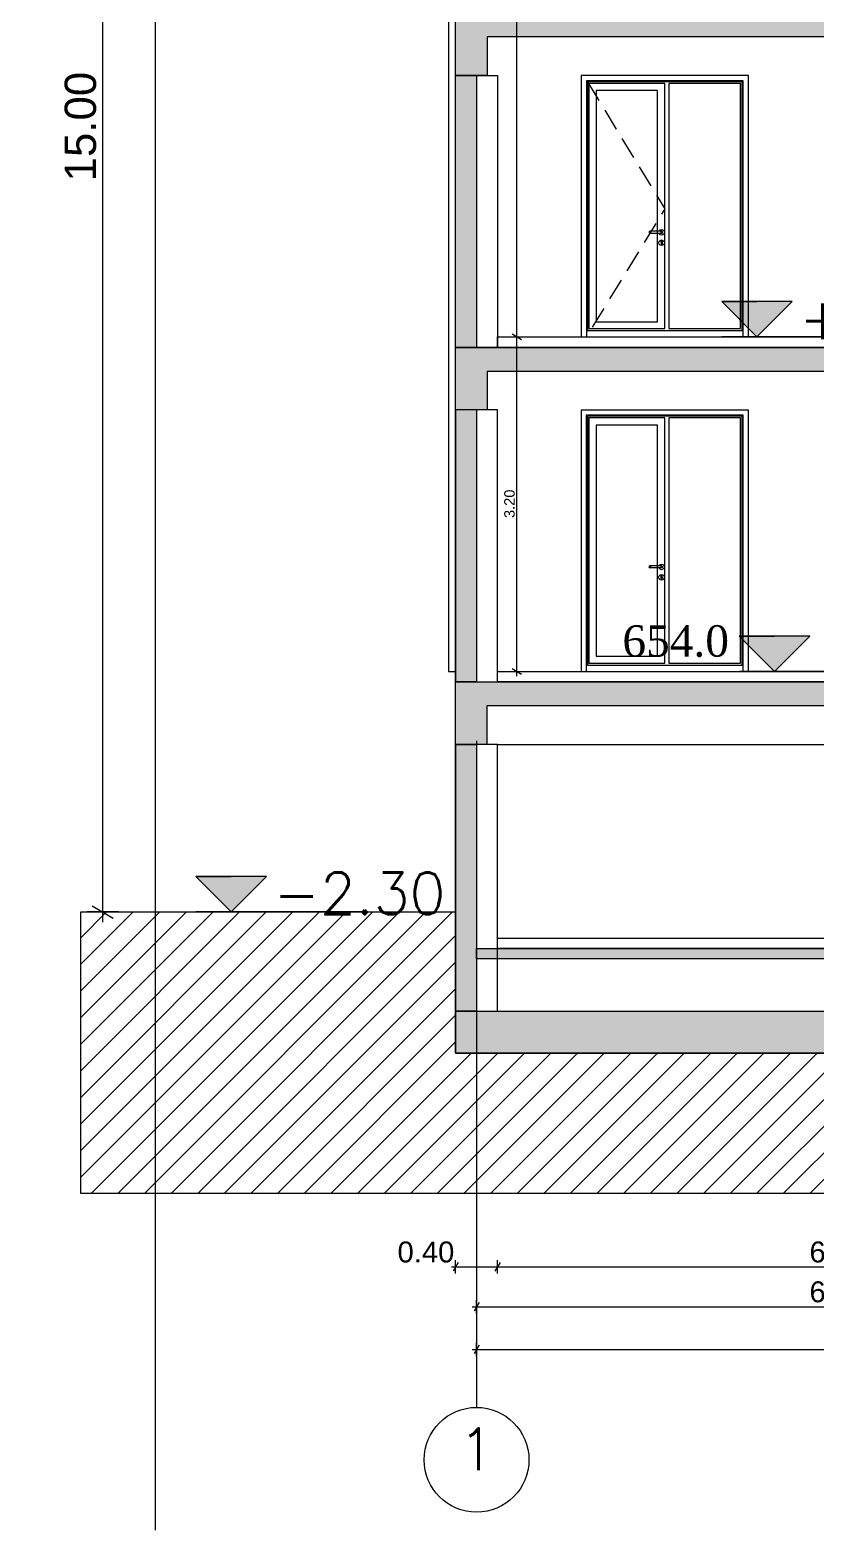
# Model space of a CAD drawing. Header units: millimetres. Extents: x 475616349 to 476941521, y 4620115302 to 4621446928.
# Drawn here: x 476731787 to 476739305, y 4620561659 to 4620576005 of the extents above; entities that cross this region are included whole.
import ezdxf

# ---------------------------------------------------------------- set-up
doc = ezdxf.new("R2010")
doc.units = ezdxf.units.MM
doc.header["$MEASUREMENT"] = 0
doc.linetypes.add('Hidden Line', pattern=[317.5, 211.666667, -105.833333])
for name, color, linetype, lineweight in [('0_0 Architecture_Pen_No__7', 7, 'Continuous', 0), ('0_0 Architecture_Pen_No__8', 8, 'Continuous', 0), ('0_Pen_No__1_Pen_No__250', 7, 'Continuous', 0), ('0_Pen_No__250_Pen_No__142', 142, 'Continuous', 0), ('2D Drafting - General_Pen_No__250_Pen_No__7', 7, 'Continuous', 0), ('2D Drafting - General_Pen_No__7_Pen_No__253', 252, 'Continuous', 0), ('Annotation - Text_Pen_No__7_Pen_No__144', 144, 'Continuous', 0), ('Dimensioning - General_Pen_No__142', 142, 'Continuous', 0), ('gegmebi_Pen_No__7_Pen_No__250', 7, 'Continuous', 0), ('New_2D Drafting - General_Pen_No__250_Pen_No__154', 154, 'Continuous', 0), ('New_2D Drafting - General_Pen_No__250_Pen_No__7', 7, 'Continuous', 0), ('New_2D Drafting - General_Pen_No__7_Pen_No__250', 7, 'Continuous', 0), ('New_2D Drafting - General_Pen_No__7_Pen_No__7', 7, 'Continuous', 0), ('New_gegmebi_Pen_No__7_Pen_No__4', 7, 'Continuous', 0), ('New_New_piketebi_Pen_No__7_Pen_No__1', 1, 'Continuous', 0), ('New_reg_nak_Pen_No__7', 7, 'Continuous', 0), ('New_Structural - Bearing_Pen_No__1', 1, 'Continuous', 0), ('New_Structural - Bearing_Pen_No__253', 252, 'Continuous', 0), ('zoma_Pen_No__1', 1, 'Continuous', 0), ('zoma_Pen_No__142', 142, 'Continuous', 0), ('zoma_Pen_No__1_Pen_No__142', 142, 'Continuous', 0), ('zoma_Pen_No__5_Pen_No__5_Pen_No__142', 142, 'Continuous', 0)]:
    doc.layers.add(name, color=color, linetype=linetype, lineweight=lineweight)
doc.layers.add('Dimensioning - General', color=7, linetype='Continuous')
doc.layers.add('zoma', color=7, linetype='Continuous')
doc.layers.add('New_gegmebi_Pen_No__7_Pen_No__252', color=7, linetype='Continuous', lineweight=0, true_color=0x666666)
doc.styles.add('GENERATED_STYLE_2', font='arial.ttf')
doc.styles.add('GENERATED_STYLE_8', font='times.ttf')
doc.dimstyles.new('GENERATED_STYLE__1', dxfattribs={"dimtxt": 200, "dimasz": 64.421331, "dimexe": 0.18, "dimexo": 3, "dimgap": 0.09, "dimtad": 1, "dimtih": 1, "dimtoh": 1, "dimlfac": 0.001, "dimzin": 0, "dimdsep": 46, "dimtxsty": 'GENERATED_STYLE_2', "dimblk": 'ARROWHEAD_2', "dimblk1": 'ARROWHEAD_2', "dimblk2": 'ARROWHEAD_2', "dimcen": 0.09, "dimclrd": 142, "dimclre": 142, "dimclrt": 142, "dimadec": 0, "dimazin": 0, "dimtfac": 1, "dimtdec": 4, "dimtmove": 0, "dimatfit": 3, "dimfxl": 1, "dimtolj": 1, "dimtzin": 0, "dimarcsym": 0})
doc.dimstyles.new('GENERATED_STYLE__36', dxfattribs={"dimtxt": 300, "dimasz": 152, "dimexe": 0.18, "dimexo": 3, "dimgap": 0.09, "dimtad": 1, "dimlfac": 0.001, "dimzin": 0, "dimdsep": 46, "dimtxsty": 'GENERATED_STYLE_2', "dimblk": 'ARROWHEAD_2', "dimblk1": 'ARROWHEAD_2', "dimblk2": 'ARROWHEAD_2', "dimcen": 0.09, "dimclrd": 1, "dimclre": 1, "dimclrt": 1, "dimadec": 0, "dimazin": 0, "dimtfac": 1, "dimtdec": 4, "dimtmove": 0, "dimatfit": 3, "dimfxl": 1, "dimtolj": 1, "dimtzin": 0, "dimarcsym": 0})
doc.dimstyles.new('GENERATED_STYLE__5', dxfattribs={"dimtxt": 100, "dimasz": 68.640772, "dimexe": 0.18, "dimexo": 0.0625, "dimgap": 0.09, "dimtad": 1, "dimlfac": 0.001, "dimzin": 0, "dimdsep": 46, "dimtxsty": 'GENERATED_STYLE_2', "dimblk": 'ARROWHEAD_2', "dimblk1": 'ARROWHEAD_2', "dimblk2": 'ARROWHEAD_2', "dimcen": 0.09, "dimse1": 1, "dimse2": 1, "dimclrd": 142, "dimclre": 142, "dimclrt": 142, "dimadec": 0, "dimazin": 0, "dimtfac": 1, "dimtdec": 4, "dimtmove": 0, "dimatfit": 3, "dimfxl": 1, "dimtolj": 1, "dimtzin": 0, "dimarcsym": 0})

# ---------------------------------------------------------------- blocks, each defined once
blk = doc.blocks.new('*D258', base_point=(476577134, 4620325126))
at = {"layer": 'Dimensioning - General_Pen_No__142', "color": 142, "linetype": 'Continuous', "lineweight": 0, "transparency": 16777216}
for p, q in [((476736399, 4620573098), (476736489, 4620573045)), ((476736444, 4620569870), (476736444, 4620573071)), ((476736399, 4620569897), (476736489, 4620569844)), ((476736444, 4620569826), (476736444, 4620569870))]:
    blk.add_line(p, q, dxfattribs=at)
at = {"layer": 'Dimensioning - General_Pen_No__142', "color": 142, "lineweight": 0, "transparency": 16777216, "insert": (476736424, 4620571338), "char_height": 100, "attachment_point": 7, "rotation": 90, "style": 'GENERATED_STYLE_2'}
blk.add_mtext('\\A1;{\\pql;\\fArial CYR|b0|i0|c204|p34;3.20}', dxfattribs=at)
blk = doc.blocks.new('ARROWHEAD_2')
at = {"color": 0, "linetype": 'Continuous', "lineweight": 0}
for p, q in [((0, 0), (-1, 0)), ((-0.378, -0.655), (0.378, 0.655))]:
    blk.add_line(p, q, dxfattribs=at)
blk = doc.blocks.new('*D259', base_point=(476577134, 4620325126))
at = {"layer": 'Dimensioning - General_Pen_No__142', "color": 142, "linetype": 'Continuous', "lineweight": 0, "transparency": 16777216}
for p, q in [((476736399, 4620579497), (476736489, 4620579445)), ((476736444, 4620573071), (476736444, 4620579471)), ((476736399, 4620573098), (476736489, 4620573045))]:
    blk.add_line(p, q, dxfattribs=at)
at = {"layer": 'Dimensioning - General_Pen_No__142', "color": 142, "lineweight": 0, "transparency": 16777216, "insert": (476736424, 4620576138), "char_height": 100, "attachment_point": 7, "rotation": 90, "style": 'GENERATED_STYLE_2'}
blk.add_mtext('\\A1;{\\pql;\\fArial CYR|b0|i0|c204|p34;6.40}', dxfattribs=at)
blk = doc.blocks.new('*D261', base_point=(476577134, 4620325126))
at = {"layer": 'zoma_Pen_No__142', "color": 142, "linetype": 'Continuous', "lineweight": 0, "transparency": 16777216}
for p, q in [((476736017, 4620563386), (476736058, 4620563386)), ((476736083, 4620563428), (476736034, 4620563343)), ((476736058, 4620563322), (476736058, 4620563449)), ((476736058, 4620563386), (476777458, 4620563386)), ((476777434, 4620563343), (476777483, 4620563428)), ((476777458, 4620563322), (476777458, 4620563449)), ((476777458, 4620563386), (476777500, 4620563386))]:
    blk.add_line(p, q, dxfattribs=at)
at = {"layer": 'zoma_Pen_No__142', "color": 142, "lineweight": 0, "transparency": 16777216, "insert": (476756416, 4620563426), "char_height": 200, "attachment_point": 7, "style": 'GENERATED_STYLE_2'}
blk.add_mtext('\\A1;{\\pql;\\fArial CYR|b0|i0|c204|p34;41.40}', dxfattribs=at)
blk = doc.blocks.new('*D262', base_point=(476577134, 4620325126))
at = {"layer": 'zoma_Pen_No__142', "color": 142, "linetype": 'Continuous', "lineweight": 0, "transparency": 16777216}
for p, q in [((476736083, 4620563836), (476736034, 4620563751)), ((476736058, 4620563730), (476736058, 4620563857)), ((476742983, 4620563836), (476742934, 4620563751)), ((476742958, 4620563730), (476742958, 4620563857)), ((476736017, 4620563794), (476736058, 4620563794)), ((476736058, 4620563794), (476742958, 4620563794))]:
    blk.add_line(p, q, dxfattribs=at)
at = {"layer": 'zoma_Pen_No__142', "color": 142, "lineweight": 0, "transparency": 16777216, "insert": (476739242, 4620563834), "char_height": 200, "attachment_point": 7, "style": 'GENERATED_STYLE_2'}
blk.add_mtext('\\A1;{\\pql;\\fArial CYR|b0|i0|c204|p34;6.90}', dxfattribs=at)
blk = doc.blocks.new('*D371', base_point=(476577134, 4620325126))
at = {"layer": 'zoma_Pen_No__142', "color": 142, "linetype": 'Continuous', "lineweight": 0, "transparency": 16777216}
for p, q in [((476735858, 4620564112), (476735858, 4620564239)), ((476736258, 4620564112), (476736258, 4620564239)), ((476735817, 4620564175), (476735858, 4620564175)), ((476735883, 4620564218), (476735834, 4620564133)), ((476735858, 4620564175), (476736258, 4620564175)), ((476736283, 4620564218), (476736234, 4620564133))]:
    blk.add_line(p, q, dxfattribs=at)
at = {"layer": 'zoma_Pen_No__142', "color": 142, "lineweight": 0, "transparency": 16777216, "insert": (476735302, 4620564215), "char_height": 200, "attachment_point": 7, "style": 'GENERATED_STYLE_2'}
blk.add_mtext('\\A1;{\\pql;\\fArial CYR|b0|i0|c204|p34;0.40}', dxfattribs=at)
blk = doc.blocks.new('*D372', base_point=(476577134, 4620325126))
at = {"layer": 'zoma_Pen_No__142', "color": 142, "linetype": 'Continuous', "lineweight": 0, "transparency": 16777216}
for p, q in [((476736258, 4620564112), (476736258, 4620564239)), ((476742758, 4620564112), (476742758, 4620564239)), ((476736283, 4620564218), (476736234, 4620564133)), ((476736258, 4620564175), (476742758, 4620564175)), ((476742783, 4620564218), (476742734, 4620564133))]:
    blk.add_line(p, q, dxfattribs=at)
at = {"layer": 'zoma_Pen_No__142', "color": 142, "lineweight": 0, "transparency": 16777216, "char_height": 200, "attachment_point": 7, "style": 'GENERATED_STYLE_2'}
for s, insert in [('\\A1;{\\pql;\\fArial CYR|b0|i0|c204|p34;6.50}', (476739242, 4620564215)), ('\\A1;{\\pql;\\fArial CYR|b0|i0|c204|p34;0.40}', (476742202, 4620564215))]:
    blk.add_mtext(s, dxfattribs=dict(at, insert=insert))
blk = doc.blocks.new('*D1986', base_point=(476577134, 4620325126))
at = {"layer": 'zoma_Pen_No__1', "color": 1, "linetype": 'Continuous', "lineweight": 0, "transparency": 16777216}
for p, q in [((476732583, 4620582512), (476732383, 4620582628)), ((476732483, 4620582570), (476732483, 4620582668)), ((476732633, 4620582570), (476732333, 4620582570)), ((476732483, 4620567570), (476732483, 4620582570)), ((476732633, 4620567570), (476732333, 4620567570)), ((476732383, 4620567628), (476732583, 4620567512)), ((476732483, 4620567472), (476732483, 4620567570))]:
    blk.add_line(p, q, dxfattribs=at)
at = {"layer": 'zoma_Pen_No__1', "color": 1, "lineweight": 0, "transparency": 16777216, "insert": (476732423, 4620574557), "char_height": 300, "attachment_point": 7, "rotation": 90, "style": 'GENERATED_STYLE_2'}
blk.add_mtext('\\A1;{\\pql;\\fArial CYR|b0|i0|c204|p34;15.00}', dxfattribs=at)

msp = doc.modelspace()

# ---------------------------------------------------------------- hatches: boundary and pattern name
at = {"layer": '0_0 Architecture_Pen_No__8', "linetype": 'Continuous', "lineweight": 0, "true_color": 0x404040}
msp.add_hatch(color=250, dxfattribs=at).paths.add_polyline_path([(476735858.27, 4620566620.299), (476746058.27, 4620566620.299), (476746058.27, 4620565820.188), (476747958.27, 4620565820.188), (476747958.27, 4620566620.299), (476748649.93, 4620566620.299), (476765558.27, 4620566620.299), (476765558.27, 4620565820.188), (476767458.27, 4620565820.188), (476767458.27, 4620566620.299), (476768149.93, 4620566620.299), (476777658.27, 4620566620.299), (476777658.27, 4620566220.299), (476767857.93, 4620566220.299), (476767857.93, 4620565820.188), (476767857.93, 4620565420.188), (476765358.27, 4620565420.188), (476765158.304, 4620565420.188), (476765158.304, 4620566220.299), (476748357.93, 4620566220.299), (476748357.93, 4620565820.188), (476748357.93, 4620565420.188), (476745858.27, 4620565420.188), (476745658.304, 4620565420.188), (476745658.304, 4620566220.299), (476735858.27, 4620566220.299)])
at = {"layer": '0_Pen_No__250_Pen_No__142', "linetype": 'Continuous', "lineweight": 0}
for points in [[(476738740.179, 4620573070.791), (476739077.708, 4620573408.485), (476738402.485, 4620573408.32)], [(476738909.026, 4620569870.491), (476739246.554, 4620570208.185), (476738571.332, 4620570208.02)], [(476733712.432, 4620567570.215), (476734049.961, 4620567907.908), (476733374.739, 4620567907.743)]]:
    msp.add_hatch(color=142, dxfattribs=at).paths.add_polyline_path(points)
at = {"layer": '2D Drafting - General_Pen_No__250_Pen_No__7', "linetype": 'Continuous', "lineweight": 0}
for points in [[(476735858.27, 4620576170.779), (476742758.27, 4620576170.779), (476742758.27, 4620575940.772), (476736158.27, 4620575940.772), (476736158.27, 4620575570.779), (476735858.17, 4620575570.779)], [(476735857.737, 4620569770.404), (476735857.737, 4620572370.956), (476735858.17, 4620572370.956), (476735858.27, 4620572969.956), (476742758.27, 4620572969.956), (476742758.27, 4620572740.432), (476736158.27, 4620572740.432), (476736158.27, 4620572370.956), (476736057.992, 4620572370.956), (476736057.992, 4620569770.404)], [(476735857.637, 4620569171.404), (476735857.737, 4620569770.404), (476742758.27, 4620569770.404), (476742758.27, 4620569540.879), (476736157.737, 4620569540.879), (476736157.737, 4620569171.404)], [(476736058.241, 4620567220.299), (476745858.27, 4620567220.299), (476745858.27, 4620567120.299), (476736058.241, 4620567120.299)]]:
    msp.add_hatch(color=7, dxfattribs=at).paths.add_polyline_path(points)
at = {"layer": 'New_2D Drafting - General_Pen_No__250_Pen_No__154', "linetype": 'Continuous', "lineweight": 0}
msp.add_hatch(color=154, dxfattribs=at).paths.add_polyline_path([(476735858.27, 4620569171.404), (476736058.241, 4620569171.404), (476736058.241, 4620566620.299), (476735858.27, 4620566620.299)])
at = {"layer": 'New_2D Drafting - General_Pen_No__250_Pen_No__7', "linetype": 'Continuous', "lineweight": 0}
msp.add_hatch(color=7, dxfattribs=at).paths.add_polyline_path([(476735858.27, 4620575570.779), (476736058.27, 4620575570.779), (476736058.27, 4620572969.956), (476735858.27, 4620572969.956)])
at = {"layer": 'New_2D Drafting - General_Pen_No__7_Pen_No__7', "linetype": 'Continuous', "lineweight": 0}
h = msp.add_hatch(dxfattribs=at)
h.set_pattern_fill('MASONRY_BLOCK', style=0, pattern_type=2)
h.set_pattern_definition([(45, (476577134.07, 4620325125.74), (-127.27922, 127.27922), [])])
h.paths.add_polyline_path([(476732273.394, 4620564877.974), (476732273.394, 4620567570.215), (476735858.27, 4620567570.215), (476735858.27, 4620566220.299), (476745658.304, 4620566220.299), (476745658.304, 4620565420.188), (476748357.93, 4620565420.188), (476748357.93, 4620566220.299), (476765158.304, 4620566220.299), (476765158.304, 4620565420.188), (476767857.93, 4620565420.188), (476767857.93, 4620566220.299), (476777658.27, 4620566220.299), (476777658.27, 4620567570.215), (476781018.416, 4620567570.215), (476781018.416, 4620564877.974)])

# ---------------------------------------------------------------- linework, layer by layer
at = {"layer": '0_0 Architecture_Pen_No__7', "color": 7, "linetype": 'Continuous', "lineweight": 0, "flags": 128}
msp.add_lwpolyline([(476767857.93, 4620565420.188), (476765358.27, 4620565420.188), (476765158.304, 4620565420.188), (476765158.304, 4620566220.299), (476748357.93, 4620566220.299), (476748357.93, 4620565820.188), (476748357.93, 4620565420.188), (476745858.27, 4620565420.188), (476745658.304, 4620565420.188), (476745658.304, 4620566220.299), (476735858.27, 4620566220.299), (476735858.27, 4620566620.299), (476746058.27, 4620566620.299), (476746058.27, 4620565820.188), (476747958.27, 4620565820.188), (476747958.27, 4620566620.299), (476748649.93, 4620566620.299), (476765558.27, 4620566620.299)], dxfattribs=at)
at = {"layer": '0_Pen_No__1_Pen_No__250', "color": 7, "linetype": 'Continuous', "lineweight": 0, "flags": 128}
for points in [[(476738740.179, 4620573070.791), (476738402.485, 4620573408.32), (476738740.096, 4620573408.402)], [(476738740.179, 4620573070.791), (476739077.708, 4620573408.485), (476738740.096, 4620573408.402)], [(476740002.568, 4620573071.099), (476738402.568, 4620573070.709)], [(476738909.026, 4620569870.491), (476738571.332, 4620570208.02), (476738908.943, 4620570208.102)], [(476738909.026, 4620569870.491), (476739246.554, 4620570208.185), (476738908.943, 4620570208.102)], [(476740171.414, 4620569870.799), (476738571.415, 4620569870.409)], [(476733712.432, 4620567570.215), (476733374.739, 4620567907.743), (476733712.35, 4620567907.826)], [(476733712.432, 4620567570.215), (476734049.961, 4620567907.908), (476733712.35, 4620567907.826)], [(476734974.821, 4620567570.523), (476733374.821, 4620567570.132)]]:
    msp.add_lwpolyline(points, dxfattribs=at)
at = {"layer": '0_Pen_No__250_Pen_No__142', "color": 142, "linetype": 'Continuous', "lineweight": 0, "flags": 128}
for points in [[(476738740.179, 4620573070.791), (476739077.708, 4620573408.485), (476738402.485, 4620573408.32)], [(476738909.026, 4620569870.491), (476739246.554, 4620570208.185), (476738571.332, 4620570208.02)], [(476733712.432, 4620567570.215), (476734049.961, 4620567907.908), (476733374.739, 4620567907.743)]]:
    msp.add_lwpolyline(points, close=True, dxfattribs=at)
at = {"layer": '2D Drafting - General_Pen_No__250_Pen_No__7', "color": 7, "linetype": 'Continuous', "lineweight": 0, "flags": 128}
for points in [[(476735858.27, 4620576170.779), (476742758.27, 4620576170.779), (476742758.27, 4620575940.772), (476736158.27, 4620575940.772), (476736158.27, 4620575570.779), (476735858.17, 4620575570.779)], [(476735857.737, 4620569770.404), (476735857.737, 4620572370.956), (476735858.17, 4620572370.956), (476735858.27, 4620572969.956), (476742758.27, 4620572969.956), (476742758.27, 4620572740.432), (476736158.27, 4620572740.432), (476736158.27, 4620572370.956), (476736057.992, 4620572370.956), (476736057.992, 4620569770.404)], [(476735857.637, 4620569171.404), (476735857.737, 4620569770.404), (476742758.27, 4620569770.404), (476742758.27, 4620569540.879), (476736157.737, 4620569540.879), (476736157.737, 4620569171.404)], [(476736058.241, 4620567220.299), (476745858.27, 4620567220.299), (476745858.27, 4620567120.299), (476736058.241, 4620567120.299)]]:
    msp.add_lwpolyline(points, close=True, dxfattribs=at)
at = {"layer": '2D Drafting - General_Pen_No__7_Pen_No__253', "color": 252, "linetype": 'Continuous', "lineweight": 0, "flags": 128}
for points in [[(476737058.565, 4620573070.222), (476738658.565, 4620573070.222), (476738658.565, 4620575570.222), (476737058.565, 4620575570.222)], [(476737058.565, 4620575570.222), (476737058.565, 4620573070.222)], [(476737057.723, 4620569870.469), (476738657.723, 4620569870.469), (476738657.723, 4620572370.47), (476737057.723, 4620572370.469)], [(476737057.723, 4620572370.469), (476737057.723, 4620569870.469)]]:
    msp.add_lwpolyline(points, dxfattribs=at)
for points in [[(476738608.565, 4620575520.221), (476737108.565, 4620575520.221), (476737108.565, 4620573070.222), (476738608.565, 4620573070.223)], [(476738598.565, 4620575510.221), (476737118.565, 4620575510.221), (476737118.565, 4620573130.223), (476738598.565, 4620573130.223)], [(476737858.569, 4620575495.221), (476737133.565, 4620575495.221), (476737133.565, 4620573150.223), (476737858.565, 4620573150.223)], [(476737788.565, 4620575425.221), (476737203.565, 4620575425.221), (476737203.565, 4620573215.223), (476737788.565, 4620573215.223)], [(476738583.565, 4620575495.221), (476737898.565, 4620575495.221), (476737898.565, 4620573150.223), (476738583.565, 4620573150.223)], [(476738607.723, 4620572320.468), (476737107.723, 4620572320.468), (476737107.723, 4620569870.47), (476738607.723, 4620569870.471)], [(476738597.723, 4620572310.468), (476737117.723, 4620572310.468), (476737117.723, 4620569930.471), (476738597.723, 4620569930.471)], [(476737857.727, 4620572295.468), (476737132.723, 4620572295.468), (476737132.723, 4620569950.471), (476737857.723, 4620569950.471)], [(476738582.723, 4620572295.468), (476737897.723, 4620572295.468), (476737897.723, 4620569950.471), (476738582.723, 4620569950.471)], [(476737787.723, 4620572225.468), (476737202.723, 4620572225.468), (476737202.723, 4620570015.471), (476737787.723, 4620570015.471)]]:
    msp.add_lwpolyline(points, close=True, dxfattribs=at)
at = {"layer": '2D Drafting - General_Pen_No__7_Pen_No__253', "color": 252, "linetype": 'Hidden Line', "lineweight": 0, "flags": 128}
msp.add_lwpolyline([(476737118.565, 4620575510.221), (476737858.565, 4620574296.098), (476737109.342, 4620573071.506)], dxfattribs=at)
at = {"layer": 'gegmebi_Pen_No__7_Pen_No__250', "color": 7, "linetype": 'Continuous', "lineweight": 0, "flags": 128}
for points in [[(476742758.27, 4620572969.956), (476736258.27, 4620572969.956), (476736258.27, 4620573070.469), (476742758.27, 4620573070.469)], [(476742758.27, 4620569770.337), (476736258.27, 4620569770.337), (476736258.27, 4620569870.469), (476742758.27, 4620569870.469)], [(476742758.27, 4620567220.299), (476736258.27, 4620567220.299), (476736258.27, 4620567320.431), (476742758.27, 4620567320.431)]]:
    msp.add_lwpolyline(points, close=True, dxfattribs=at)
at = {"layer": 'New_2D Drafting - General_Pen_No__250_Pen_No__7', "color": 7, "linetype": 'Continuous', "lineweight": 0, "flags": 128}
for points in [[(476735858.27, 4620575570.779), (476736058.27, 4620575570.779), (476736058.27, 4620572969.956), (476735858.27, 4620572969.956)], [(476735858.27, 4620569171.404), (476736058.241, 4620569171.404), (476736058.241, 4620566620.299), (476735858.27, 4620566620.299)]]:
    msp.add_lwpolyline(points, close=True, dxfattribs=at)
at = {"layer": 'New_2D Drafting - General_Pen_No__7_Pen_No__250', "color": 7, "linetype": 'Continuous', "lineweight": 0, "flags": 128}
msp.add_lwpolyline([(476732273.394, 4620564877.974), (476732273.394, 4620567570.215), (476735858.27, 4620567570.215), (476735858.27, 4620566220.299), (476745658.304, 4620566220.299), (476745658.304, 4620565420.188), (476748357.93, 4620565420.188), (476748357.93, 4620566220.299), (476765158.304, 4620566220.299), (476765158.304, 4620565420.188), (476767857.93, 4620565420.188), (476767857.93, 4620566220.299), (476777658.27, 4620566220.299), (476777658.27, 4620567570.215), (476781018.416, 4620567570.215), (476781018.416, 4620564877.974)], close=True, dxfattribs=at)
at = {"layer": 'New_gegmebi_Pen_No__7_Pen_No__252', "color": 251, "linetype": 'Continuous', "lineweight": 0, "true_color": 0x666666}
msp.add_line((476736258.27, 4620569170.956), (476744217.77, 4620569170.956), dxfattribs=at)
at = {"layer": 'New_gegmebi_Pen_No__7_Pen_No__4', "color": 7, "linetype": 'Continuous', "lineweight": 0}
for points in [[(476736258.27, 4620572969.956), (476735858.27, 4620572969.956), (476735858.27, 4620575570.779), (476736258.27, 4620575570.779)], [(476735858.27, 4620569770.337), (476736258.27, 4620569770.337), (476736258.27, 4620572370.956), (476735858.27, 4620572370.956)], [(476735858.27, 4620566620.299), (476736258.27, 4620566620.299), (476736258.27, 4620569170.956), (476735858.27, 4620569170.956)]]:
    msp.add_lwpolyline(points, close=True, dxfattribs=at)
at = {"layer": 'New_reg_nak_Pen_No__7', "color": 7, "linetype": 'Continuous', "lineweight": 0, "flags": 128}
msp.add_lwpolyline([(476735858.37, 4620583069.993), (476735788.018, 4620583069.991), (476735788.343, 4620569870.397), (476735858.27, 4620569870.399)], dxfattribs=at)
at = {"layer": 'New_Structural - Bearing_Pen_No__1', "color": 1, "linetype": 'Continuous', "lineweight": 0}
msp.add_line((476732985.184, 4620588390.017), (476732985.184, 4620561658.69), dxfattribs=at)
at = {"layer": 'New_Structural - Bearing_Pen_No__253', "color": 252, "linetype": 'Continuous', "lineweight": 0}
for p, q in [((476737710.604, 4620574077.293), (476737707.675, 4620574070.222)), ((476737707.675, 4620574070.222), (476737710.604, 4620574063.151)), ((476737712.156, 4620574077.293), (476737709.397, 4620574070.222)), ((476737709.397, 4620574070.222), (476737712.156, 4620574063.151)), ((476737717.675, 4620574080.222), (476737710.604, 4620574077.293)), ((476737710.604, 4620574063.151), (476737717.675, 4620574060.222)), ((476737716.97, 4620574077.293), (476737714.859, 4620574070.222)), ((476737714.859, 4620574070.222), (476737716.97, 4620574063.151)), ((476737718.817, 4620574080.222), (476737717.675, 4620574080.222)), ((476737718.817, 4620574060.222), (476737717.675, 4620574060.222)), ((476737722.068, 4620574080.222), (476737718.817, 4620574080.222)), ((476737722.068, 4620574060.222), (476737718.817, 4620574060.222)), ((476737726.935, 4620574080.222), (476737722.068, 4620574080.222)), ((476737726.935, 4620574060.222), (476737722.068, 4620574060.222)), ((476737724.176, 4620574077.293), (476737723.033, 4620574070.222)), ((476737723.033, 4620574070.222), (476737724.176, 4620574063.151)), ((476737732.675, 4620574080.222), (476737726.935, 4620574080.222)), ((476737732.675, 4620574060.222), (476737726.935, 4620574060.222)), ((476737812.675, 4620574080.222), (476737732.675, 4620574080.222)), ((476737812.675, 4620574060.222), (476737732.675, 4620574060.222)), ((476737803.354, 4620574080.222), (476737804.292, 4620574083.722)), ((476737804.292, 4620574056.722), (476737803.354, 4620574060.222)), ((476737804.292, 4620574083.722), (476737814.175, 4620574093.604)), ((476737814.175, 4620574046.839), (476737804.292, 4620574056.722)), ((476737804.292, 4620573983.722), (476737814.175, 4620573993.604)), ((476737818.415, 4620574080.222), (476737812.675, 4620574080.222)), ((476737818.415, 4620574060.222), (476737812.675, 4620574060.222)), ((476737814.175, 4620574093.604), (476737827.675, 4620574097.222)), ((476737827.675, 4620574043.222), (476737814.175, 4620574046.839)), ((476737814.175, 4620573993.604), (476737827.675, 4620573997.222)), ((476737823.281, 4620574080.222), (476737818.415, 4620574080.222)), ((476737823.281, 4620574060.222), (476737818.415, 4620574060.222)), ((476737821.174, 4620574077.293), (476737822.317, 4620574070.222)), ((476737822.317, 4620574070.222), (476737821.174, 4620574063.151)), ((476737827.675, 4620573987.647), (476737822.3, 4620573985.366)), ((476737826.533, 4620574080.222), (476737823.281, 4620574080.222)), ((476737826.533, 4620574060.222), (476737823.281, 4620574060.222)), ((476737827.675, 4620574080.222), (476737826.533, 4620574080.222)), ((476737827.675, 4620574060.222), (476737826.533, 4620574060.222)), ((476737827.675, 4620574097.222), (476737841.175, 4620574093.604)), ((476737827.675, 4620574080.222), (476737834.746, 4620574077.293)), ((476737834.746, 4620574063.151), (476737827.675, 4620574060.222)), ((476737841.175, 4620574046.839), (476737827.675, 4620574043.222)), ((476737827.675, 4620573997.222), (476737841.175, 4620573993.604)), ((476737833.05, 4620573985.366), (476737827.675, 4620573987.647)), ((476737828.379, 4620574077.293), (476737830.491, 4620574070.222)), ((476737830.491, 4620574070.222), (476737828.379, 4620574063.151)), ((476737833.194, 4620574077.293), (476737835.953, 4620574070.222)), ((476737835.953, 4620574070.222), (476737833.194, 4620574063.151)), ((476737834.746, 4620574077.293), (476737837.675, 4620574070.222)), ((476737837.675, 4620574070.222), (476737834.746, 4620574063.151)), ((476737841.175, 4620574093.604), (476737851.058, 4620574083.722)), ((476737851.058, 4620574056.722), (476737841.175, 4620574046.839)), ((476737841.175, 4620573993.604), (476737851.058, 4620573983.722)), ((476737851.058, 4620574083.722), (476737854.675, 4620574070.222)), ((476737854.675, 4620574070.222), (476737851.058, 4620574056.722)), ((476737800.675, 4620573970.222), (476737804.292, 4620573983.722)), ((476737804.292, 4620573956.722), (476737800.675, 4620573970.222)), ((476737814.175, 4620573946.839), (476737804.292, 4620573956.722)), ((476737827.675, 4620573943.222), (476737814.175, 4620573946.839)), ((476737820.955, 4620573981.862), (476737820.207, 4620573979.914)), ((476737820.207, 4620573979.914), (476737822.675, 4620573974.622)), ((476737820.955, 4620573981.862), (476737822.3, 4620573985.366)), ((476737822.675, 4620573974.622), (476737822.675, 4620573973.108)), ((476737822.675, 4620573973.108), (476737822.675, 4620573970.222)), ((476737822.675, 4620573970.222), (476737822.675, 4620573967.335)), ((476737822.675, 4620573967.335), (476737822.675, 4620573961.561)), ((476737822.675, 4620573961.561), (476737822.675, 4620573957.722)), ((476737822.675, 4620573957.722), (476737824.139, 4620573954.186)), ((476737824.139, 4620573954.186), (476737827.675, 4620573952.722)), ((476737827.675, 4620573952.722), (476737831.21, 4620573954.186)), ((476737841.175, 4620573946.839), (476737827.675, 4620573943.222)), ((476737831.21, 4620573954.186), (476737832.675, 4620573957.722)), ((476737832.675, 4620573974.622), (476737835.143, 4620573979.914)), ((476737832.675, 4620573973.108), (476737832.675, 4620573974.622)), ((476737832.675, 4620573973.108), (476737832.675, 4620573970.222)), ((476737832.675, 4620573970.222), (476737832.675, 4620573967.335)), ((476737832.675, 4620573967.335), (476737832.675, 4620573961.561)), ((476737832.675, 4620573961.561), (476737832.675, 4620573957.722)), ((476737834.395, 4620573981.862), (476737833.05, 4620573985.366)), ((476737834.395, 4620573981.862), (476737835.143, 4620573979.914)), ((476737851.058, 4620573956.722), (476737841.175, 4620573946.839)), ((476737851.058, 4620573983.722), (476737854.675, 4620573970.222)), ((476737854.675, 4620573970.222), (476737851.058, 4620573956.722)), ((476737709.762, 4620570877.541), (476737706.833, 4620570870.469)), ((476737706.833, 4620570870.469), (476737709.762, 4620570863.398)), ((476737711.314, 4620570877.541), (476737708.555, 4620570870.469)), ((476737708.555, 4620570870.469), (476737711.314, 4620570863.398)), ((476737716.833, 4620570880.469), (476737709.762, 4620570877.541)), ((476737709.762, 4620570863.398), (476737716.833, 4620570860.469)), ((476737716.128, 4620570877.541), (476737714.017, 4620570870.469)), ((476737714.017, 4620570870.469), (476737716.128, 4620570863.398)), ((476737717.975, 4620570880.469), (476737716.833, 4620570880.469)), ((476737717.975, 4620570860.469), (476737716.833, 4620570860.469)), ((476737721.226, 4620570880.469), (476737717.975, 4620570880.469)), ((476737721.226, 4620570860.469), (476737717.975, 4620570860.469)), ((476737726.093, 4620570880.469), (476737721.226, 4620570880.469)), ((476737726.093, 4620570860.469), (476737721.226, 4620570860.469)), ((476737723.334, 4620570877.541), (476737722.191, 4620570870.469)), ((476737722.191, 4620570870.469), (476737723.334, 4620570863.398)), ((476737731.833, 4620570880.469), (476737726.093, 4620570880.469)), ((476737731.833, 4620570860.469), (476737726.093, 4620570860.469)), ((476737811.833, 4620570880.469), (476737731.833, 4620570880.469)), ((476737811.833, 4620570860.469), (476737731.833, 4620570860.469)), ((476737802.513, 4620570880.469), (476737803.45, 4620570883.969)), ((476737803.45, 4620570856.969), (476737802.513, 4620570860.469)), ((476737803.45, 4620570883.969), (476737813.333, 4620570893.852)), ((476737813.333, 4620570847.087), (476737803.45, 4620570856.969)), ((476737817.573, 4620570880.469), (476737811.833, 4620570880.469)), ((476737817.573, 4620570860.469), (476737811.833, 4620570860.469)), ((476737813.333, 4620570893.852), (476737826.833, 4620570897.469)), ((476737826.833, 4620570843.469), (476737813.333, 4620570847.087)), ((476737822.44, 4620570880.469), (476737817.573, 4620570880.469)), ((476737822.44, 4620570860.469), (476737817.573, 4620570860.469)), ((476737820.332, 4620570877.541), (476737821.475, 4620570870.469)), ((476737821.475, 4620570870.469), (476737820.332, 4620570863.398)), ((476737825.691, 4620570880.469), (476737822.44, 4620570880.469)), ((476737825.691, 4620570860.469), (476737822.44, 4620570860.469)), ((476737826.833, 4620570880.469), (476737825.691, 4620570880.469)), ((476737826.833, 4620570860.469), (476737825.691, 4620570860.469)), ((476737826.833, 4620570897.469), (476737840.333, 4620570893.852)), ((476737826.833, 4620570880.469), (476737833.904, 4620570877.541)), ((476737833.904, 4620570863.398), (476737826.833, 4620570860.469)), ((476737840.333, 4620570847.087), (476737826.833, 4620570843.469)), ((476737827.538, 4620570877.541), (476737829.649, 4620570870.469)), ((476737829.649, 4620570870.469), (476737827.538, 4620570863.398)), ((476737832.352, 4620570877.541), (476737835.111, 4620570870.469)), ((476737835.111, 4620570870.469), (476737832.352, 4620570863.398)), ((476737833.904, 4620570877.541), (476737836.833, 4620570870.469)), ((476737836.833, 4620570870.469), (476737833.904, 4620570863.398)), ((476737840.333, 4620570893.852), (476737850.216, 4620570883.969)), ((476737850.216, 4620570856.969), (476737840.333, 4620570847.087)), ((476737850.216, 4620570883.969), (476737853.833, 4620570870.469)), ((476737853.833, 4620570870.469), (476737850.216, 4620570856.969)), ((476737799.833, 4620570770.469), (476737803.45, 4620570783.969)), ((476737803.45, 4620570756.969), (476737799.833, 4620570770.469)), ((476737803.45, 4620570783.969), (476737813.333, 4620570793.852)), ((476737813.333, 4620570747.087), (476737803.45, 4620570756.969)), ((476737813.333, 4620570793.852), (476737826.833, 4620570797.469)), ((476737826.833, 4620570743.469), (476737813.333, 4620570747.087)), ((476737820.113, 4620570782.109), (476737819.365, 4620570780.162)), ((476737819.365, 4620570780.162), (476737821.833, 4620570774.869)), ((476737820.113, 4620570782.109), (476737821.458, 4620570785.613)), ((476737826.833, 4620570787.895), (476737821.458, 4620570785.613)), ((476737821.833, 4620570774.869), (476737821.833, 4620570773.356)), ((476737821.833, 4620570773.356), (476737821.833, 4620570770.469)), ((476737821.833, 4620570770.469), (476737821.833, 4620570767.583)), ((476737821.833, 4620570767.583), (476737821.833, 4620570761.809)), ((476737821.833, 4620570761.809), (476737821.833, 4620570757.969)), ((476737821.833, 4620570757.969), (476737823.298, 4620570754.434)), ((476737823.298, 4620570754.434), (476737826.833, 4620570752.969)), ((476737826.833, 4620570797.469), (476737840.333, 4620570793.852)), ((476737832.208, 4620570785.613), (476737826.833, 4620570787.895)), ((476737826.833, 4620570752.969), (476737830.369, 4620570754.434)), ((476737840.333, 4620570747.087), (476737826.833, 4620570743.469)), ((476737830.369, 4620570754.434), (476737831.833, 4620570757.969)), ((476737831.833, 4620570774.869), (476737834.301, 4620570780.162)), ((476737831.833, 4620570773.356), (476737831.833, 4620570774.869)), ((476737831.833, 4620570773.356), (476737831.833, 4620570770.469)), ((476737831.833, 4620570770.469), (476737831.833, 4620570767.583)), ((476737831.833, 4620570767.583), (476737831.833, 4620570761.809)), ((476737831.833, 4620570761.809), (476737831.833, 4620570757.969)), ((476737833.553, 4620570782.109), (476737832.208, 4620570785.613)), ((476737833.553, 4620570782.109), (476737834.301, 4620570780.162)), ((476737840.333, 4620570793.852), (476737850.216, 4620570783.969)), ((476737850.216, 4620570756.969), (476737840.333, 4620570747.087)), ((476737850.216, 4620570783.969), (476737853.833, 4620570770.469)), ((476737853.833, 4620570770.469), (476737850.216, 4620570756.969))]:
    msp.add_line(p, q, dxfattribs=at)
at = {"layer": 'zoma_Pen_No__5_Pen_No__5_Pen_No__142', "color": 142, "linetype": 'Continuous', "lineweight": 0}
msp.add_line((476736058.27, 4620569207.182), (476736058.27, 4620562824.192), dxfattribs=at)
msp.add_circle((476736058.27, 4620562330.359), 501.115, dxfattribs=at)

# ---------------------------------------------------------------- texts
at = {"layer": 'Annotation - Text_Pen_No__7_Pen_No__144', "color": 144, "linetype": 'Continuous', "lineweight": 0, "insert": (476736060.428, 4620562630.909), "char_height": 400, "attachment_point": 2}
msp.add_mtext('\\A1;{\\pqc;\\Ftxt.shx;1}', dxfattribs=at)
at = {"layer": 'New_New_piketebi_Pen_No__7_Pen_No__1', "color": 1, "linetype": 'Continuous', "lineweight": 0, "insert": (476737452.956, 4620570158.612), "char_height": 300, "attachment_point": 4, "style": 'GENERATED_STYLE_8'}
msp.add_mtext('\\A1;{\\pql;\\fTimes New Roman|b0|i0|c0|p18;6\\fTimes New Roman|b0|i0|c0|p18;5\\fTimes New Roman|b0|i0|c0|p18;4.0}', dxfattribs=at)
at = {"layer": 'zoma_Pen_No__1_Pen_No__142', "color": 142, "linetype": 'Continuous', "lineweight": 0, "char_height": 400, "attachment_point": 7, "rotation": 0.0139872}
for s, insert in [('\\A1;{\\pql;\\Ftxt.shx;+\\Ftxt.shx;3\\Ftxt.shx;.20}', (476739142.493, 4620573047.844)), ('\\A1;{\\pql;\\Ftxt.shx;-2.\\Ftxt.shx;30}', (476734114.747, 4620567547.267))]:
    msp.add_mtext(s, dxfattribs=dict(at, insert=insert))

# ---------------------------------------------------------------- dimensions: what is measured, and where the dimension line sits
at = {"layer": 'Dimensioning - General', "color": 142, "linetype": 'Continuous', "lineweight": 0}
for base, p1, p2, picture, middle in [((476736443.819, 4620579470.735), (476743158.27, 4620573071.469), (476738658.565, 4620579470.735), '*D259', (476736373.819, 4620576267.956)), ((476736443.819, 4620573071.469), (476736258.27, 4620569870.469), (476743158.27, 4620573071.469), '*D258', (476736373.819, 4620571467.823))]:
    dim = msp.add_linear_dim(base=base, p1=p1, p2=p2, angle=90, dimstyle='GENERATED_STYLE__5', dxfattribs=at)
    dim.commit()
    dim.dimension.update_dxf_attribs({"geometry": picture, "text_midpoint": middle, "dimtype": 160, "text_rotation": 90})
at = {"layer": 'zoma', "color": 1, "linetype": 'Continuous', "lineweight": 0}
dim = msp.add_linear_dim(base=(476732483.493, 4620582570.215), p1=(476733712.432, 4620567570.215), p2=(476728483.03, 4620582570.215), angle=90, dimstyle='GENERATED_STYLE__36', dxfattribs=at)
dim.commit()
dim.dimension.update_dxf_attribs({"geometry": '*D1986', "text_midpoint": (476732273.493, 4620575061.302), "dimtype": 160, "text_rotation": 90})
at = {"layer": 'zoma', "color": 142, "linetype": 'Continuous', "lineweight": 0}
for base, p1, p2, picture, middle in [((476736258.27, 4620564175.479), (476735858.27, 4620568586.562), (476736258.27, 4620568640.792), '*D371', (476735561.422, 4620564315.479)), ((476742758.27, 4620564175.479), (476736258.27, 4620568640.792), (476742758.27, 4620568633.436), '*D372', (476739501.977, 4620564315.479)), ((476742958.27, 4620563793.763), (476736058.27, 4620562831.474), (476742958.27, 4620562831.474), '*D262', (476739501.977, 4620563933.763)), ((476777458.27, 4620563385.537), (476736058.27, 4620562831.474), (476777458.27, 4620562831.474), '*D261', (476756752.328, 4620563525.537))]:
    dim = msp.add_linear_dim(base=base, p1=p1, p2=p2, dimstyle='GENERATED_STYLE__1', dxfattribs=at)
    dim.commit()
    dim.dimension.update_dxf_attribs({"geometry": picture, "text_midpoint": middle, "dimtype": 160})

doc.saveas('drawing.dxf')
